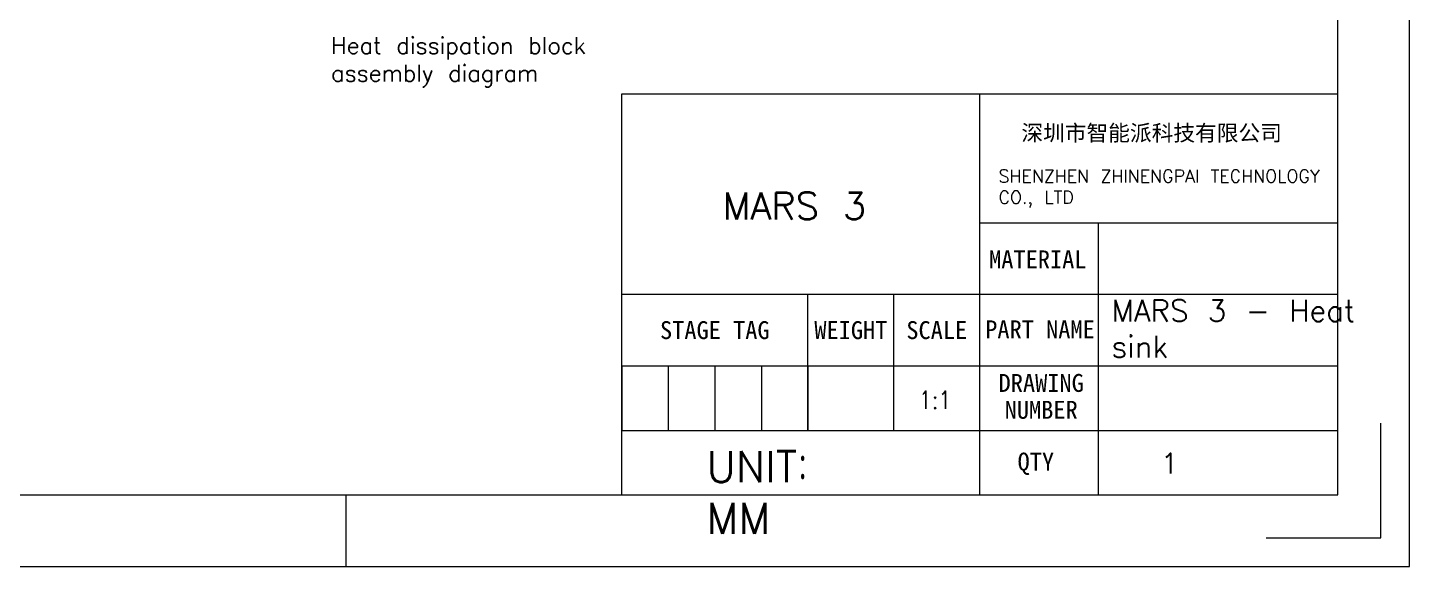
# Model space of a CAD drawing. Header units: millimetres. Extents: x 1360 to 2002, y 432 to 886.
# Drawn here: x 1585 to 2001.9, y 432.4 to 595 of the extents above; entities that cross this region are included whole.
import ezdxf

# ---------------------------------------------------------------- set-up
doc = ezdxf.new("R2010")
doc.units = ezdxf.units.MM
doc.layers.get('0').update_dxf_attribs({"lineweight": 18})
doc.layers.add('尺寸线层', color=3, linetype='Continuous', lineweight=18)
doc.styles.get("Standard").update_dxf_attribs({"font": 'txt.shx', "bigfont": 'gbcbig.shx'})
doc.styles.add('TEXTSTYLE_2', font='')
doc.styles.add('TEXTSTYLE_3', font='')
doc.styles.get('TEXTSTYLE_2').set_extended_font_data('宋体')
doc.styles.get('TEXTSTYLE_3').set_extended_font_data('宋体')

msp = doc.modelspace()

# ---------------------------------------------------------------- linework, layer by layer
at = {"color": 7, "linetype": 'Continuous'}
for p, q in [((2001.948, 432.396), (2001.948, 886.111)), ((1980.342, 454.002), (1980.342, 864.506)), ((1993.306, 441.038), (1993.306, 475.607)), ((1381.871, 454.002), (1980.342, 454.002)), ((1681.106, 432.396), (1681.106, 454.002)), ((1958.737, 441.038), (1993.306, 441.038)), ((1360.265, 432.396), (2001.948, 432.396))]:
    msp.add_line(p, q, dxfattribs=at)
at = {"color": 2, "linetype": 'Continuous'}
for p, q in [((1764.287, 514.497), (1764.287, 574.992)), ((1764.287, 514.497), (1764.287, 574.992)), ((1764.287, 574.992), (1872.315, 574.992)), ((1872.315, 492.891), (1872.315, 574.992)), ((1872.315, 536.102), (1872.315, 574.992)), ((1872.315, 574.992), (1980.342, 574.992)), ((1872.315, 514.497), (1872.315, 574.992)), ((1980.342, 536.102), (1980.342, 574.992)), ((1872.315, 536.102), (1980.342, 536.102)), ((1908.014, 536.102), (1908.014, 454.002)), ((1980.342, 492.891), (1980.342, 536.102)), ((1764.287, 454.002), (1764.287, 514.497)), ((1764.287, 514.497), (1872.315, 514.497)), ((1764.287, 492.891), (1764.287, 514.497)), ((1764.287, 514.497), (1820.462, 514.497)), ((1820.462, 492.891), (1820.462, 514.497)), ((1820.462, 492.891), (1820.462, 514.497)), ((1820.462, 514.497), (1872.315, 514.497)), ((1846.388, 492.891), (1846.388, 514.497)), ((1872.315, 514.497), (1980.342, 514.497)), ((1872.315, 492.891), (1872.315, 514.497)), ((1764.287, 473.446), (1764.287, 492.891)), ((1764.287, 492.891), (1820.462, 492.891)), ((1764.287, 492.891), (1820.462, 492.891)), ((1764.287, 492.891), (1820.462, 492.891)), ((1764.287, 492.891), (1764.287, 473.446)), ((1778.331, 492.891), (1778.331, 473.446)), ((1792.375, 492.891), (1792.375, 473.446)), ((1806.418, 492.891), (1806.418, 473.446)), ((1820.462, 473.446), (1820.462, 492.891)), ((1820.462, 473.446), (1820.462, 492.891)), ((1820.462, 492.891), (1872.315, 492.891)), ((1820.462, 492.891), (1872.315, 492.891)), ((1820.462, 492.891), (1820.462, 473.446)), ((1846.388, 473.446), (1846.388, 492.891)), ((1872.315, 454.002), (1872.315, 492.891)), ((1872.315, 492.891), (1980.342, 492.891)), ((1872.315, 492.891), (1980.342, 492.891)), ((1872.315, 473.446), (1872.315, 492.891)), ((1980.342, 454.002), (1980.342, 492.891)), ((1764.287, 454.002), (1764.287, 473.446)), ((1764.287, 473.446), (1872.315, 473.446)), ((1764.287, 473.446), (1820.462, 473.446)), ((1764.287, 473.446), (1820.462, 473.446)), ((1820.462, 473.446), (1872.315, 473.446)), ((1872.315, 454.002), (1872.315, 473.446)), ((1872.315, 473.446), (1980.342, 473.446)), ((1591.444, 454.002), (1643.297, 454.002)), ((1643.297, 454.002), (1677.866, 454.002)), ((1677.866, 454.002), (1729.719, 454.002)), ((1729.719, 454.002), (1764.287, 454.002)), ((1764.287, 454.002), (1872.315, 454.002)), ((1872.315, 454.002), (1980.342, 454.002))]:
    msp.add_line(p, q, dxfattribs=at)

# ---------------------------------------------------------------- texts
at = {"color": 7, "linetype": 'Continuous', "insert": (1924.19, 565.608), "char_height": 4.80218, "width": 113.93514, "attachment_point": 2, "style": 'TEXTSTYLE_2'}
msp.add_mtext('深圳市智能派科技有限公司', dxfattribs=at)
at = {"color": 7, "linetype": 'Continuous', "attachment_point": 2, "line_spacing_factor": 0.9, "style": 'TEXTSTYLE_3'}
for s, insert, char_height, width in [('MATERIAL\\P ', (1889.838, 527.743), 5.4014, 78.07966), ('STAGE TAG ', (1792.375, 506.395), 5.4014, 65.32281), ('WEIGHT', (1833.425, 506.395), 5.4014, 23.73649), ('SCALE', (1859.352, 506.395), 5.4014, 23.73649), ('PART NAME', (1890.497, 506.641), 5.4014, 45.25411), ('DRAWING NUMBER', (1890.858, 490.452), 5.40137, 45.25411), ('QTY', (1889.24, 466.721), 5.4014, 60.29014)]:
    msp.add_mtext(s, dxfattribs=dict(at, insert=insert, char_height=char_height, width=width))
at = {"insert": (1853.913, 479.936), "char_height": 5.40137, "width": 12.94708, "attachment_point": 7}
msp.add_mtext('{\\W0.85;1:1}', dxfattribs=at)
at = {"layer": '尺寸线层', "attachment_point": 1}
for s, insert, char_height, width in [('Heat dissipation block assembly diagram ', (1676.607, 592.05), 5, 97.02498), ('SHENZHEN ZHINENGPAI TECHNOLOGY CO., LTD', (1877.993, 552.104), 3.84175, 108.7007), ('MARS 3', (1794.726, 545.26), 8.161, 66.60289), ('UNIT：MM', (1789.887, 467.179), 9.3708, 45.29882)]:
    msp.add_mtext(s, dxfattribs=dict(at, insert=insert, char_height=char_height, width=width))
at = {"layer": '尺寸线层', "ltscale": 0.2, "attachment_point": 1}
for s, insert, char_height, width in [('MARS 3 - Heat ', (1912.069, 512.838), 6.5318, 112.90679), ('sink', (1912.069, 501.949), 6.5318, 112.90679), ('1\\P\\P', (1926.962, 466.536), 6.121, 36.70984)]:
    msp.add_mtext(s, dxfattribs=dict(at, insert=insert, char_height=char_height, width=width))

doc.saveas('drawing.dxf')
